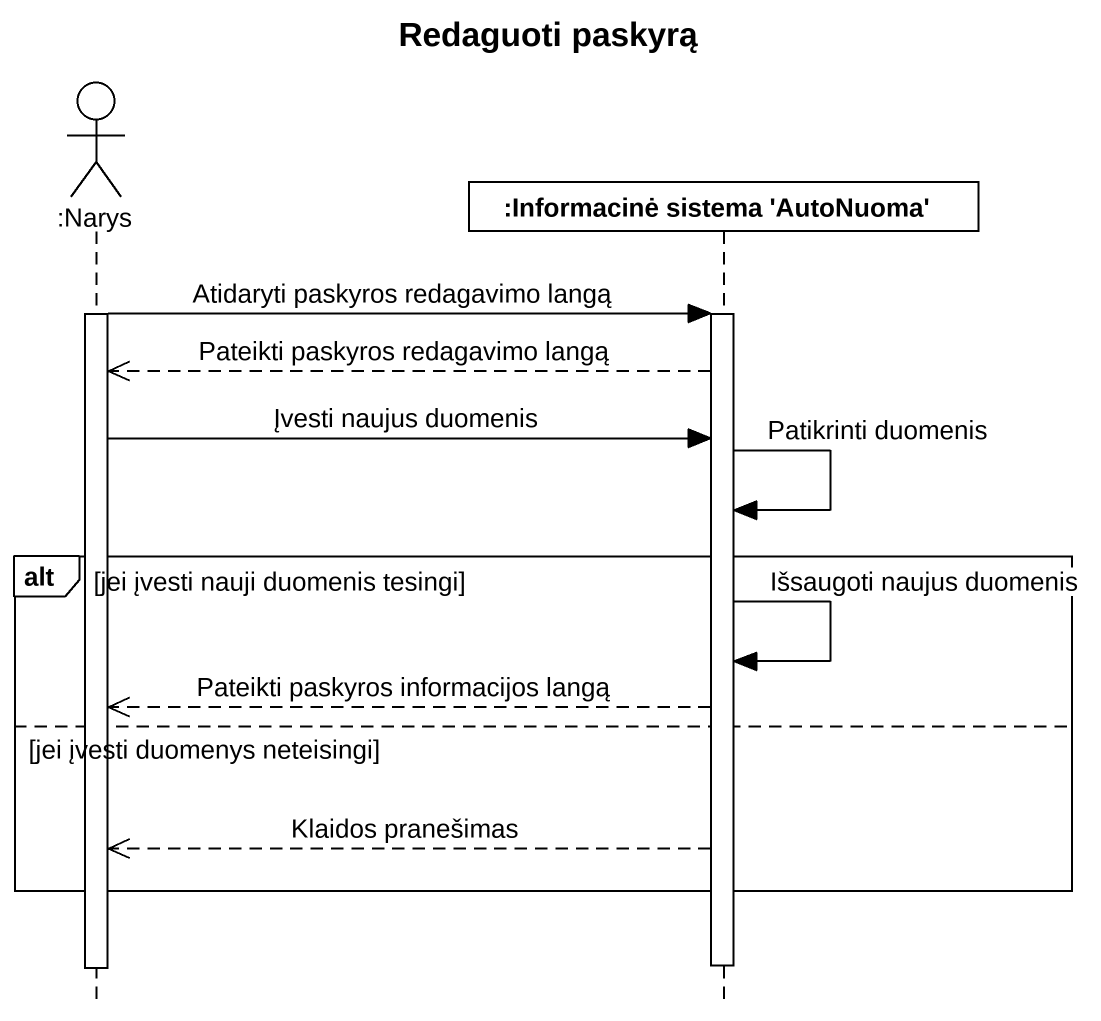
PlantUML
@startuml
title Redaguoti paskyrą
hide footbox
actor ":Narys" as Narys
participant ":Informacinė sistema 'AutoNuoma'" as Informacinė_sistema

activate Narys
Narys -> Informacinė_sistema : Atidaryti paskyros redagavimo langą
activate Informacinė_sistema
Informacinė_sistema -->> Narys : Pateikti paskyros redagavimo langą
Narys -> Informacinė_sistema : Įvesti naujus duomenis
Informacinė_sistema -> Informacinė_sistema : Patikrinti duomenis
alt jei įvesti nauji duomenis tesingi
  Informacinė_sistema -> Informacinė_sistema : Išsaugoti naujus duomenis
  Informacinė_sistema -->> Narys : Pateikti paskyros informacijos langą
else jei įvesti duomenys neteisingi
  Informacinė_sistema -->> Narys : Klaidos pranešimas
end
deactivate Informacinė_sistema
deactivate Narys
@enduml
